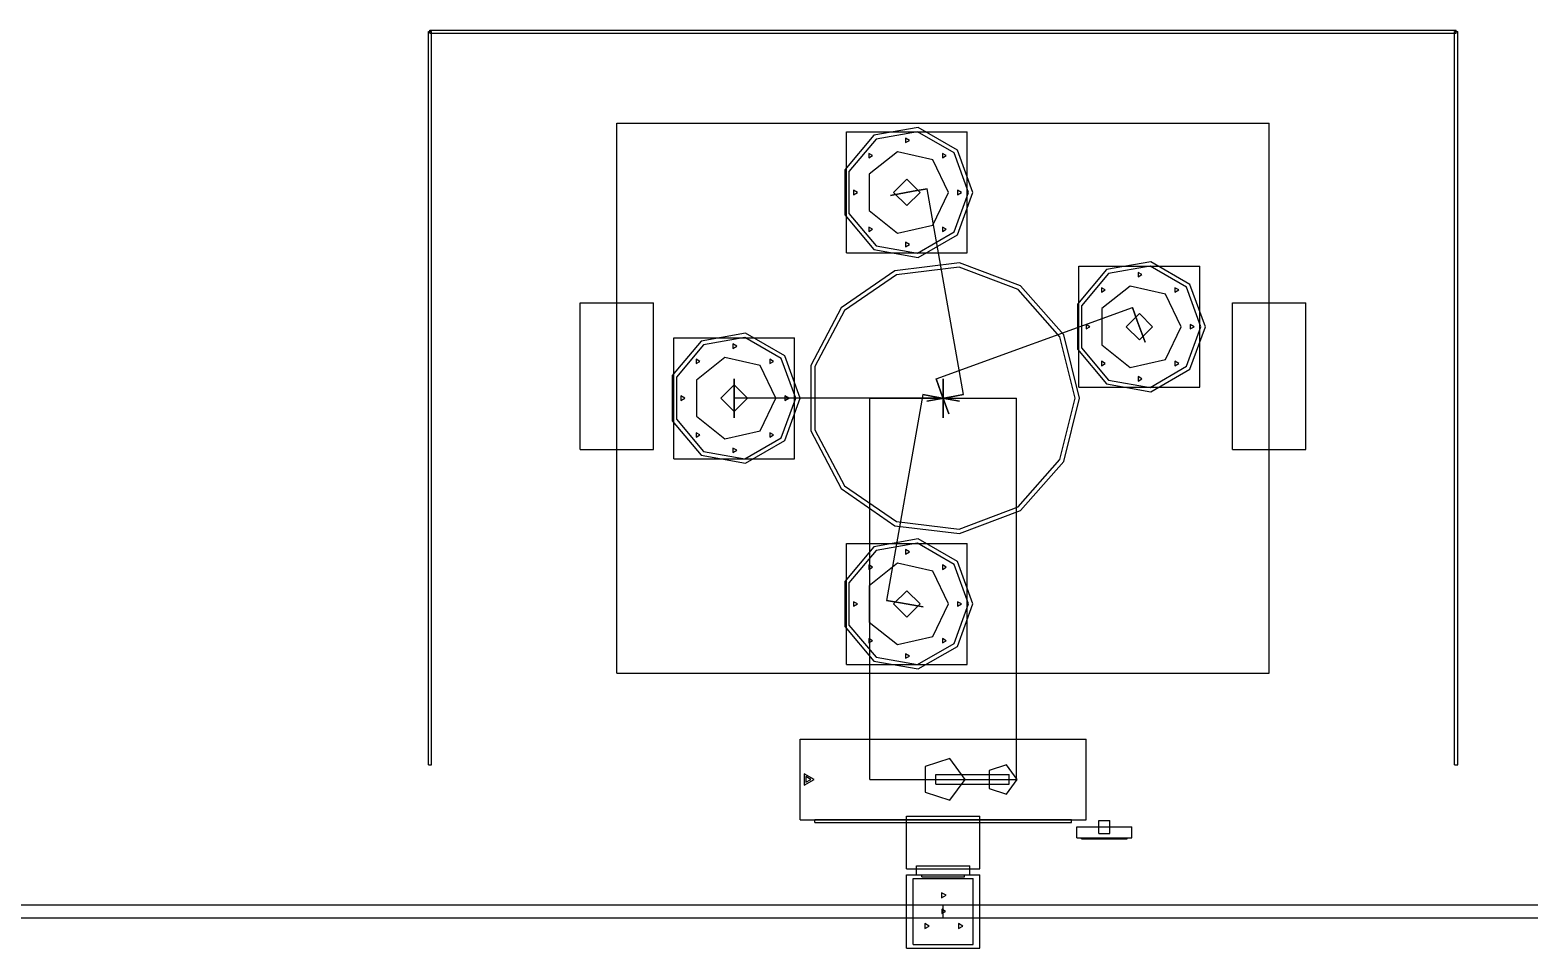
# Model space of a CAD drawing. Header units: millimetres. Extents: x 155910 to 349090, y -230090 to -203978.
# Drawn here: x 187543 to 207993, y -216500 to -203978 of the extents above; entities that cross this region are included whole.
import ezdxf

# ---------------------------------------------------------------- set-up
doc = ezdxf.new("R2010")
doc.units = ezdxf.units.MM

msp = doc.modelspace()

# ---------------------------------------------------------------- linework, layer by layer
at = {"layer": 'V6_FAB1_PORT_ETCH'}
for p, q in [((199500, -215420), (199500, -214700)), ((199500, -215420), (199500, -214700)), ((199500, -214700), (200500, -214700)), ((199500, -214700), (200500, -214700)), ((200500, -215420), (200500, -214700)), ((200500, -215420), (200500, -214700)), ((199500, -215420), (200500, -215420)), ((199500, -215420), (200500, -215420)), ((199500, -216500), (199500, -215500)), ((199500, -216500), (199500, -215500)), ((199500, -215500), (200500, -215500)), ((199500, -215500), (200500, -215500)), ((199635, -215500), (199635, -215380)), ((199635, -215500), (199635, -215380)), ((199635, -215380), (200365, -215380)), ((199635, -215380), (200365, -215380)), ((199635, -215500), (200365, -215500)), ((199635, -215500), (200365, -215500)), ((199710, -215527), (199710, -215503)), ((199710, -215527), (199710, -215503)), ((199710, -215503), (200290, -215503)), ((199710, -215503), (200290, -215503)), ((199710, -215527), (200290, -215527)), ((199710, -215527), (200290, -215527)), ((200290, -215527), (200290, -215503)), ((200290, -215527), (200290, -215503)), ((200365, -215500), (200365, -215380)), ((200365, -215500), (200365, -215380)), ((200500, -216500), (200500, -215500)), ((200500, -216500), (200500, -215500)), ((199590, -216450), (199590, -215550)), ((199590, -216450), (199590, -215550)), ((199590, -215550), (200410, -215550)), ((199590, -215550), (200410, -215550)), ((200410, -216450), (200410, -215550)), ((200410, -216450), (200410, -215550)), ((200040, -215780), (199980, -215745)), ((199980, -215745), (199980, -215815)), ((200040, -215780), (199980, -215745)), ((199980, -215745), (199980, -215815)), ((199980, -215815), (200040, -215780)), ((199980, -215815), (200040, -215780)), ((199810, -216200), (199750, -216165)), ((199750, -216165), (199750, -216235)), ((199810, -216200), (199750, -216165)), ((199750, -216165), (199750, -216235)), ((199750, -216235), (199810, -216200)), ((199750, -216235), (199810, -216200)), ((200270, -216200), (200210, -216165)), ((200210, -216165), (200210, -216235)), ((200270, -216200), (200210, -216165)), ((200210, -216165), (200210, -216235)), ((200210, -216235), (200270, -216200)), ((200210, -216235), (200270, -216200)), ((199500, -216500), (200500, -216500)), ((199500, -216500), (200500, -216500)), ((199590, -216450), (200410, -216450)), ((199590, -216450), (200410, -216450))]:
    msp.add_line(p, q, dxfattribs=at)
at = {"layer": 'V6_FAB1_RAIL_01'}
for p, q in [((178000, -215910), (200000, -215910)), ((178000, -215910), (200000, -215910)), ((200000, -216090), (200000, -215910)), ((200000, -216090), (200000, -215910)), ((200000, -216090), (200000, -215910)), ((200000, -216090), (200000, -215910)), ((200000, -215910), (222000, -215910)), ((200000, -215910), (222000, -215910)), ((178000, -216090), (200000, -216090)), ((178000, -216090), (200000, -216090)), ((200034, -216000), (199983, -215971)), ((199983, -215971), (199983, -216029)), ((200034, -216000), (199983, -215971)), ((199983, -215971), (199983, -216029)), ((199983, -216029), (200034, -216000)), ((199983, -216029), (200034, -216000)), ((200000, -216090), (222000, -216090)), ((200000, -216090), (222000, -216090))]:
    msp.add_line(p, q, dxfattribs=at)
at = {"layer": 'V6_FAB1_TOOL_ETCH'}
for p, q in [((192978, -214000), (192978, -204000)), ((192978, -214000), (192978, -204000)), ((192978, -204000), (193022, -204000)), ((192978, -204000), (193022, -204000)), ((193000, -204022), (193000, -203978)), ((193000, -204022), (193000, -203978)), ((193000, -203978), (207000, -203978)), ((193000, -203978), (207000, -203978)), ((193000, -204022), (207000, -204022)), ((193000, -204022), (207000, -204022)), ((193022, -214000), (193022, -204000)), ((193022, -214000), (193022, -204000)), ((206978, -214000), (206978, -204000)), ((206978, -214000), (206978, -204000)), ((206978, -204000), (207022, -204000)), ((206978, -204000), (207022, -204000)), ((207000, -204022), (207000, -203978)), ((207000, -204022), (207000, -203978)), ((207022, -214000), (207022, -204000)), ((207022, -214000), (207022, -204000)), ((195550, -212750), (195550, -205250)), ((195550, -212750), (195550, -205250)), ((195550, -205250), (204450, -205250)), ((195550, -205250), (204450, -205250)), ((199661, -205307), (199055, -205414)), ((199661, -205307), (199055, -205414)), ((200195, -205615), (199661, -205307)), ((200195, -205615), (199661, -205307)), ((204450, -212750), (204450, -205250)), ((204450, -212750), (204450, -205250)), ((199055, -205414), (198659, -205885)), ((199055, -205414), (198659, -205885)), ((198680, -207018), (198680, -205368)), ((198680, -207018), (198680, -205368)), ((198680, -205368), (200330, -205368)), ((198680, -205368), (200330, -205368)), ((199085, -205466), (198716, -205906)), ((199085, -205466), (198716, -205906)), ((199651, -205366), (199085, -205466)), ((199651, -205366), (199085, -205466)), ((199540, -205483), (199488, -205453)), ((199488, -205453), (199488, -205514)), ((199540, -205483), (199488, -205453)), ((199488, -205453), (199488, -205514)), ((199488, -205514), (199540, -205483)), ((199488, -205514), (199540, -205483)), ((200149, -205653), (199651, -205366)), ((200149, -205653), (199651, -205366)), ((200330, -207018), (200330, -205368)), ((200330, -207018), (200330, -205368)), ((199038, -205691), (198986, -205661)), ((198986, -205661), (198986, -205722)), ((199038, -205691), (198986, -205661)), ((198986, -205661), (198986, -205722)), ((198986, -205722), (199038, -205691)), ((198986, -205722), (199038, -205691)), ((199378, -205638), (198992, -205946)), ((199378, -205638), (198992, -205946)), ((199860, -205748), (199378, -205638)), ((199860, -205748), (199378, -205638)), ((200042, -205691), (199990, -205661)), ((199990, -205661), (199990, -205722)), ((200042, -205691), (199990, -205661)), ((199990, -205661), (199990, -205722)), ((199990, -205722), (200042, -205691)), ((199990, -205722), (200042, -205691)), ((200345, -206193), (200149, -205653)), ((200345, -206193), (200149, -205653)), ((200405, -206193), (200195, -205615)), ((200405, -206193), (200195, -205615)), ((198659, -205885), (198659, -206501)), ((198659, -205885), (198659, -206501)), ((198716, -205906), (198716, -206481)), ((198716, -205906), (198716, -206481)), ((200075, -206193), (199860, -205748)), ((200075, -206193), (199860, -205748)), ((198992, -205946), (198992, -206441)), ((198992, -205946), (198992, -206441)), ((199505, -206013), (199325, -206193)), ((199505, -206013), (199325, -206193)), ((199685, -206193), (199505, -206013)), ((199685, -206193), (199505, -206013)), ((198830, -206193), (198778, -206163)), ((198778, -206163), (198778, -206224)), ((198830, -206193), (198778, -206163)), ((198778, -206163), (198778, -206224)), ((198778, -206224), (198830, -206193)), ((198778, -206224), (198830, -206193)), ((199590, -206178), (199282, -206233)), ((199282, -206233), (199590, -206178)), ((199325, -206193), (199505, -206373)), ((199325, -206193), (199505, -206373)), ((199505, -206373), (199685, -206193)), ((199505, -206373), (199685, -206193)), ((199781, -206145), (199590, -206178)), ((199590, -206178), (199781, -206145)), ((200276, -208951), (199781, -206145)), ((199860, -206639), (200075, -206193)), ((199860, -206639), (200075, -206193)), ((200149, -206733), (200345, -206193)), ((200149, -206733), (200345, -206193)), ((200195, -206772), (200405, -206193)), ((200195, -206772), (200405, -206193)), ((200250, -206193), (200198, -206163)), ((200198, -206163), (200198, -206224)), ((200250, -206193), (200198, -206163)), ((200198, -206163), (200198, -206224)), ((200198, -206224), (200250, -206193)), ((200198, -206224), (200250, -206193)), ((198659, -206501), (199055, -206973)), ((198659, -206501), (199055, -206973)), ((198716, -206481), (199085, -206921)), ((198716, -206481), (199085, -206921)), ((198992, -206441), (199378, -206749)), ((198992, -206441), (199378, -206749)), ((199038, -206695), (198986, -206665)), ((198986, -206665), (198986, -206726)), ((199038, -206695), (198986, -206665)), ((198986, -206665), (198986, -206726)), ((198986, -206726), (199038, -206695)), ((198986, -206726), (199038, -206695)), ((199378, -206749), (199860, -206639)), ((199378, -206749), (199860, -206639)), ((199651, -207021), (200149, -206733)), ((199651, -207021), (200149, -206733)), ((200042, -206695), (199990, -206665)), ((199990, -206665), (199990, -206726)), ((200042, -206695), (199990, -206665)), ((199990, -206665), (199990, -206726)), ((199990, -206726), (200042, -206695)), ((199990, -206726), (200042, -206695)), ((199085, -206921), (199651, -207021)), ((199085, -206921), (199651, -207021)), ((199540, -206903), (199488, -206873)), ((199488, -206873), (199488, -206934)), ((199540, -206903), (199488, -206873)), ((199488, -206873), (199488, -206934)), ((199488, -206934), (199540, -206903)), ((199488, -206934), (199540, -206903)), ((199661, -207080), (200195, -206772)), ((199661, -207080), (200195, -206772)), ((198680, -207018), (200330, -207018)), ((198680, -207018), (200330, -207018)), ((199055, -206973), (199661, -207080)), ((199055, -206973), (199661, -207080)), ((200224, -207154), (199340, -207261)), ((200224, -207154), (199340, -207261)), ((201057, -207469), (200224, -207154)), ((201057, -207469), (200224, -207154)), ((202834, -207139), (202228, -207246)), ((202834, -207139), (202228, -207246)), ((203368, -207447), (202834, -207139)), ((203368, -207447), (202834, -207139)), ((199340, -207261), (198608, -207767)), ((199340, -207261), (198608, -207767)), ((199362, -207317), (198653, -207806)), ((199362, -207317), (198653, -207806)), ((200217, -207213), (199362, -207317)), ((200217, -207213), (199362, -207317)), ((201023, -207519), (200217, -207213)), ((201023, -207519), (200217, -207213)), ((202228, -207246), (201832, -207717)), ((202228, -207246), (201832, -207717)), ((201853, -208850), (201853, -207200)), ((201853, -208850), (201853, -207200)), ((201853, -207200), (203503, -207200)), ((201853, -207200), (203503, -207200)), ((202258, -207298), (201889, -207738)), ((202258, -207298), (201889, -207738)), ((202824, -207198), (202258, -207298)), ((202824, -207198), (202258, -207298)), ((202713, -207315), (202661, -207285)), ((202661, -207285), (202661, -207346)), ((202713, -207315), (202661, -207285)), ((202661, -207285), (202661, -207346)), ((202661, -207346), (202713, -207315)), ((202661, -207346), (202713, -207315)), ((203322, -207485), (202824, -207198)), ((203322, -207485), (202824, -207198)), ((203503, -208850), (203503, -207200)), ((203503, -208850), (203503, -207200)), ((201594, -208163), (201023, -207519)), ((201594, -208163), (201023, -207519)), ((201647, -208136), (201057, -207469)), ((201647, -208136), (201057, -207469)), ((202211, -207523), (202159, -207493)), ((202159, -207493), (202159, -207554)), ((202211, -207523), (202159, -207493)), ((202159, -207493), (202159, -207554)), ((202159, -207554), (202211, -207523)), ((202159, -207554), (202211, -207523)), ((202551, -207470), (202165, -207778)), ((202551, -207470), (202165, -207778)), ((203034, -207580), (202551, -207470)), ((203034, -207580), (202551, -207470)), ((203215, -207523), (203163, -207493)), ((203163, -207493), (203163, -207554)), ((203215, -207523), (203163, -207493)), ((203163, -207493), (203163, -207554)), ((203163, -207554), (203215, -207523)), ((203163, -207554), (203215, -207523)), ((203518, -208025), (203322, -207485)), ((203518, -208025), (203322, -207485)), ((203578, -208025), (203368, -207447)), ((203578, -208025), (203368, -207447)), ((195050, -209700), (195050, -207700)), ((195050, -209700), (195050, -207700)), ((195050, -207700), (196050, -207700)), ((195050, -207700), (196050, -207700)), ((196050, -209700), (196050, -207700)), ((196050, -209700), (196050, -207700)), ((198608, -207767), (198194, -208555)), ((198608, -207767), (198194, -208555)), ((199904, -208737), (202582, -207762)), ((201832, -207717), (201832, -208333)), ((201832, -207717), (201832, -208333)), ((201889, -207738), (201889, -208313)), ((201889, -207738), (201889, -208313)), ((202582, -207762), (202649, -207944)), ((202649, -207944), (202582, -207762)), ((203248, -208025), (203034, -207580)), ((203248, -208025), (203034, -207580)), ((203950, -209700), (203950, -207700)), ((203950, -209700), (203950, -207700)), ((203950, -207700), (204950, -207700)), ((203950, -207700), (204950, -207700)), ((204950, -209700), (204950, -207700)), ((204950, -209700), (204950, -207700)), ((198653, -207806), (198252, -208569)), ((198653, -207806), (198252, -208569)), ((202165, -207778), (202165, -208273)), ((202165, -207778), (202165, -208273)), ((202678, -207845), (202498, -208025)), ((202678, -207845), (202498, -208025)), ((202649, -207944), (202756, -208238)), ((202756, -208238), (202649, -207944)), ((202858, -208025), (202678, -207845)), ((202858, -208025), (202678, -207845)), ((196325, -209825), (196325, -208175)), ((196325, -209825), (196325, -208175)), ((196325, -208175), (197975, -208175)), ((196325, -208175), (197975, -208175)), ((197306, -208114), (196700, -208221)), ((197306, -208114), (196700, -208221)), ((197296, -208173), (196730, -208273)), ((197296, -208173), (196730, -208273)), ((197793, -208460), (197296, -208173)), ((197793, -208460), (197296, -208173)), ((197839, -208421), (197306, -208114)), ((197839, -208421), (197306, -208114)), ((197975, -209825), (197975, -208175)), ((197975, -209825), (197975, -208175)), ((201800, -209000), (201594, -208163)), ((201800, -209000), (201594, -208163)), ((201860, -209000), (201647, -208136)), ((201860, -209000), (201647, -208136)), ((202003, -208025), (201951, -207995)), ((201951, -207995), (201951, -208056)), ((202003, -208025), (201951, -207995)), ((201951, -207995), (201951, -208056)), ((201951, -208056), (202003, -208025)), ((201951, -208056), (202003, -208025)), ((202498, -208025), (202678, -208205)), ((202498, -208025), (202678, -208205)), ((202678, -208205), (202858, -208025)), ((202678, -208205), (202858, -208025)), ((203034, -208471), (203248, -208025)), ((203034, -208471), (203248, -208025)), ((203322, -208565), (203518, -208025)), ((203322, -208565), (203518, -208025)), ((203368, -208604), (203578, -208025)), ((203368, -208604), (203578, -208025)), ((203423, -208025), (203371, -207995)), ((203371, -207995), (203371, -208056)), ((203423, -208025), (203371, -207995)), ((203371, -207995), (203371, -208056)), ((203371, -208056), (203423, -208025)), ((203371, -208056), (203423, -208025)), ((196700, -208221), (196304, -208692)), ((196700, -208221), (196304, -208692)), ((196730, -208273), (196361, -208713)), ((196730, -208273), (196361, -208713)), ((197185, -208290), (197132, -208260)), ((197132, -208260), (197132, -208320)), ((197185, -208290), (197132, -208260)), ((197132, -208260), (197132, -208320)), ((197132, -208320), (197185, -208290)), ((197132, -208320), (197185, -208290)), ((201832, -208333), (202228, -208805)), ((201832, -208333), (202228, -208805)), ((201889, -208313), (202258, -208753)), ((201889, -208313), (202258, -208753)), ((202165, -208273), (202551, -208581)), ((202165, -208273), (202551, -208581)), ((196683, -208498), (196630, -208468)), ((196630, -208468), (196630, -208528)), ((196683, -208498), (196630, -208468)), ((196630, -208468), (196630, -208528)), ((196630, -208528), (196683, -208498)), ((196630, -208528), (196683, -208498)), ((197023, -208444), (196636, -208753)), ((197023, -208444), (196636, -208753)), ((197505, -208554), (197023, -208444)), ((197505, -208554), (197023, -208444)), ((197720, -209000), (197505, -208554)), ((197720, -209000), (197505, -208554)), ((197687, -208498), (197635, -208468)), ((197635, -208468), (197635, -208528)), ((197687, -208498), (197635, -208468)), ((197635, -208468), (197635, -208528)), ((197635, -208528), (197687, -208498)), ((197635, -208528), (197687, -208498)), ((197990, -209000), (197793, -208460)), ((197990, -209000), (197793, -208460)), ((198050, -209000), (197839, -208421)), ((198050, -209000), (197839, -208421)), ((198194, -208555), (198194, -209445)), ((198194, -208555), (198194, -209445)), ((198252, -208569), (198252, -209431)), ((198252, -208569), (198252, -209431)), ((202211, -208527), (202159, -208497)), ((202159, -208497), (202159, -208558)), ((202211, -208527), (202159, -208497)), ((202159, -208497), (202159, -208558)), ((202159, -208558), (202211, -208527)), ((202159, -208558), (202211, -208527)), ((202551, -208581), (203034, -208471)), ((202551, -208581), (203034, -208471)), ((202824, -208852), (203322, -208565)), ((202824, -208852), (203322, -208565)), ((203215, -208527), (203163, -208497)), ((203163, -208497), (203163, -208558)), ((203215, -208527), (203163, -208497)), ((203163, -208497), (203163, -208558)), ((203163, -208558), (203215, -208527)), ((203163, -208558), (203215, -208527)), ((196304, -208692), (196304, -209308)), ((196304, -208692), (196304, -209308)), ((196361, -208713), (196361, -209287)), ((196361, -208713), (196361, -209287)), ((196636, -208753), (196636, -209247)), ((196636, -208753), (196636, -209247)), ((197150, -208835), (197150, -208734)), ((197150, -208734), (197150, -209000)), ((199904, -208737), (199970, -208919)), ((199970, -208919), (199904, -208737)), ((200000, -208835), (200000, -208734)), ((200000, -208734), (200000, -209000)), ((202258, -208753), (202824, -208852)), ((202258, -208753), (202824, -208852)), ((202713, -208735), (202661, -208705)), ((202661, -208705), (202661, -208766)), ((202713, -208735), (202661, -208705)), ((202661, -208705), (202661, -208766)), ((202661, -208766), (202713, -208735)), ((202661, -208766), (202713, -208735)), ((202834, -208912), (203368, -208604)), ((202834, -208912), (203368, -208604)), ((196475, -209000), (196422, -208970)), ((196422, -208970), (196422, -209030)), ((196475, -209000), (196422, -208970)), ((196422, -208970), (196422, -209030)), ((197150, -208820), (196970, -209000)), ((197150, -208820), (196970, -209000)), ((197330, -209000), (197150, -208820)), ((197330, -209000), (197150, -208820)), ((197150, -209165), (197150, -208835)), ((197895, -209000), (197842, -208970)), ((197842, -208970), (197842, -209030)), ((197895, -209000), (197842, -208970)), ((197842, -208970), (197842, -209030)), ((199724, -208951), (199229, -211758)), ((199724, -208951), (199915, -208985)), ((199915, -208985), (199724, -208951)), ((200085, -208985), (199777, -209039)), ((199777, -209039), (200085, -208985)), ((199915, -208985), (200223, -209039)), ((200223, -209039), (199915, -208985)), ((199970, -208919), (200077, -209213)), ((200077, -209213), (199970, -208919)), ((200000, -209165), (200000, -208835)), ((200276, -208951), (200085, -208985)), ((200085, -208985), (200276, -208951)), ((201853, -208850), (203503, -208850)), ((201853, -208850), (203503, -208850)), ((202228, -208805), (202834, -208912)), ((202228, -208805), (202834, -208912)), ((196422, -209030), (196475, -209000)), ((196422, -209030), (196475, -209000)), ((196970, -209000), (197150, -209180)), ((196970, -209000), (197150, -209180)), ((197150, -209180), (197330, -209000)), ((197150, -209180), (197330, -209000)), ((197150, -209000), (197150, -209266)), ((200000, -209000), (197150, -209000)), ((197150, -209266), (197150, -209165)), ((197505, -209446), (197720, -209000)), ((197505, -209446), (197720, -209000)), ((197793, -209540), (197990, -209000)), ((197793, -209540), (197990, -209000)), ((197839, -209579), (198050, -209000)), ((197839, -209579), (198050, -209000)), ((197842, -209030), (197895, -209000)), ((197842, -209030), (197895, -209000)), ((199000, -214200), (199000, -209000)), ((199000, -214200), (199000, -209000)), ((199000, -209000), (201000, -209000)), ((199000, -209000), (201000, -209000)), ((200000, -209000), (200000, -209266)), ((200000, -209266), (200000, -209165)), ((201000, -214200), (201000, -209000)), ((201000, -214200), (201000, -209000)), ((201594, -209837), (201800, -209000)), ((201594, -209837), (201800, -209000)), ((201647, -209864), (201860, -209000)), ((201647, -209864), (201860, -209000)), ((196304, -209308), (196700, -209779)), ((196304, -209308), (196700, -209779)), ((196361, -209287), (196730, -209727)), ((196361, -209287), (196730, -209727)), ((196636, -209247), (197023, -209556)), ((196636, -209247), (197023, -209556)), ((196683, -209502), (196630, -209472)), ((196630, -209472), (196630, -209532)), ((196683, -209502), (196630, -209472)), ((196630, -209472), (196630, -209532)), ((196630, -209532), (196683, -209502)), ((196630, -209532), (196683, -209502)), ((197023, -209556), (197505, -209446)), ((197023, -209556), (197505, -209446)), ((197296, -209827), (197793, -209540)), ((197296, -209827), (197793, -209540)), ((197306, -209886), (197839, -209579)), ((197306, -209886), (197839, -209579)), ((197687, -209502), (197635, -209472)), ((197635, -209472), (197635, -209532)), ((197687, -209502), (197635, -209472)), ((197635, -209472), (197635, -209532)), ((197635, -209532), (197687, -209502)), ((197635, -209532), (197687, -209502)), ((198194, -209445), (198608, -210233)), ((198194, -209445), (198608, -210233)), ((198252, -209431), (198653, -210194)), ((198252, -209431), (198653, -210194)), ((195050, -209700), (196050, -209700)), ((195050, -209700), (196050, -209700)), ((196700, -209779), (197306, -209886)), ((196700, -209779), (197306, -209886)), ((196730, -209727), (197296, -209827)), ((196730, -209727), (197296, -209827)), ((197185, -209710), (197132, -209680)), ((197132, -209680), (197132, -209740)), ((197185, -209710), (197132, -209680)), ((197132, -209680), (197132, -209740)), ((197132, -209740), (197185, -209710)), ((197132, -209740), (197185, -209710)), ((203950, -209700), (204950, -209700)), ((203950, -209700), (204950, -209700)), ((196325, -209825), (197975, -209825)), ((196325, -209825), (197975, -209825)), ((201023, -210481), (201594, -209837)), ((201023, -210481), (201594, -209837)), ((201057, -210531), (201647, -209864)), ((201057, -210531), (201647, -209864)), ((198653, -210194), (199362, -210683)), ((198653, -210194), (199362, -210683)), ((198608, -210233), (199340, -210739)), ((198608, -210233), (199340, -210739)), ((200217, -210787), (201023, -210481)), ((200217, -210787), (201023, -210481)), ((200224, -210846), (201057, -210531)), ((200224, -210846), (201057, -210531)), ((199340, -210739), (200224, -210846)), ((199340, -210739), (200224, -210846)), ((199362, -210683), (200217, -210787)), ((199362, -210683), (200217, -210787)), ((199055, -211027), (198659, -211499)), ((199055, -211027), (198659, -211499)), ((198680, -212632), (198680, -210982)), ((198680, -212632), (198680, -210982)), ((198680, -210982), (200330, -210982)), ((198680, -210982), (200330, -210982)), ((199661, -210920), (199055, -211027)), ((199661, -210920), (199055, -211027)), ((199651, -210979), (199085, -211079)), ((199651, -210979), (199085, -211079)), ((200149, -211267), (199651, -210979)), ((200149, -211267), (199651, -210979)), ((200195, -211228), (199661, -210920)), ((200195, -211228), (199661, -210920)), ((200330, -212632), (200330, -210982)), ((200330, -212632), (200330, -210982)), ((199085, -211079), (198716, -211519)), ((199085, -211079), (198716, -211519)), ((199540, -211097), (199488, -211066)), ((199488, -211066), (199488, -211127)), ((199540, -211097), (199488, -211066)), ((199488, -211066), (199488, -211127)), ((199488, -211127), (199540, -211097)), ((199488, -211127), (199540, -211097)), ((200405, -211807), (200195, -211228)), ((200405, -211807), (200195, -211228)), ((199038, -211305), (198986, -211274)), ((198986, -211274), (198986, -211335)), ((199038, -211305), (198986, -211274)), ((198986, -211274), (198986, -211335)), ((198986, -211335), (199038, -211305)), ((198986, -211335), (199038, -211305)), ((199378, -211251), (198992, -211559)), ((199378, -211251), (198992, -211559)), ((199860, -211361), (199378, -211251)), ((199860, -211361), (199378, -211251)), ((200075, -211807), (199860, -211361)), ((200075, -211807), (199860, -211361)), ((200042, -211305), (199990, -211274)), ((199990, -211274), (199990, -211335)), ((200042, -211305), (199990, -211274)), ((199990, -211274), (199990, -211335)), ((199990, -211335), (200042, -211305)), ((199990, -211335), (200042, -211305)), ((200345, -211807), (200149, -211267)), ((200345, -211807), (200149, -211267)), ((198659, -211499), (198659, -212115)), ((198659, -211499), (198659, -212115)), ((198716, -211519), (198716, -212094)), ((198716, -211519), (198716, -212094)), ((198992, -211559), (198992, -212054)), ((198992, -211559), (198992, -212054)), ((199505, -211627), (199325, -211807)), ((199505, -211627), (199325, -211807)), ((199685, -211807), (199505, -211627)), ((199685, -211807), (199505, -211627)), ((198830, -211807), (198778, -211776)), ((198778, -211776), (198778, -211837)), ((198830, -211807), (198778, -211776)), ((198778, -211776), (198778, -211837)), ((198778, -211837), (198830, -211807)), ((198778, -211837), (198830, -211807)), ((199229, -211758), (199420, -211792)), ((199420, -211792), (199229, -211758)), ((199325, -211807), (199505, -211987)), ((199325, -211807), (199505, -211987)), ((199420, -211792), (199728, -211846)), ((199728, -211846), (199420, -211792)), ((199505, -211987), (199685, -211807)), ((199505, -211987), (199685, -211807)), ((199860, -212252), (200075, -211807)), ((199860, -212252), (200075, -211807)), ((200149, -212347), (200345, -211807)), ((200149, -212347), (200345, -211807)), ((200195, -212385), (200405, -211807)), ((200195, -212385), (200405, -211807)), ((200250, -211807), (200198, -211776)), ((200198, -211776), (200198, -211837)), ((200250, -211807), (200198, -211776)), ((200198, -211776), (200198, -211837)), ((200198, -211837), (200250, -211807)), ((200198, -211837), (200250, -211807)), ((198992, -212054), (199378, -212362)), ((198992, -212054), (199378, -212362)), ((198659, -212115), (199055, -212586)), ((198659, -212115), (199055, -212586)), ((198716, -212094), (199085, -212534)), ((198716, -212094), (199085, -212534)), ((199378, -212362), (199860, -212252)), ((199378, -212362), (199860, -212252)), ((199038, -212309), (198986, -212278)), ((198986, -212278), (198986, -212339)), ((199038, -212309), (198986, -212278)), ((198986, -212278), (198986, -212339)), ((198986, -212339), (199038, -212309)), ((198986, -212339), (199038, -212309)), ((199651, -212634), (200149, -212347)), ((199651, -212634), (200149, -212347)), ((199661, -212693), (200195, -212385)), ((199661, -212693), (200195, -212385)), ((200042, -212309), (199990, -212278)), ((199990, -212278), (199990, -212339)), ((200042, -212309), (199990, -212278)), ((199990, -212278), (199990, -212339)), ((199990, -212339), (200042, -212309)), ((199990, -212339), (200042, -212309)), ((198680, -212632), (200330, -212632)), ((198680, -212632), (200330, -212632)), ((199055, -212586), (199661, -212693)), ((199055, -212586), (199661, -212693)), ((199085, -212534), (199651, -212634)), ((199085, -212534), (199651, -212634)), ((199540, -212517), (199488, -212486)), ((199488, -212486), (199488, -212547)), ((199540, -212517), (199488, -212486)), ((199488, -212486), (199488, -212547)), ((199488, -212547), (199540, -212517)), ((199488, -212547), (199540, -212517)), ((195550, -212750), (204450, -212750)), ((195550, -212750), (204450, -212750)), ((198050, -214750), (198050, -213650)), ((198050, -214750), (198050, -213650)), ((198050, -213650), (201950, -213650)), ((198050, -213650), (201950, -213650)), ((201950, -214750), (201950, -213650)), ((201950, -214750), (201950, -213650)), ((192978, -214000), (193022, -214000)), ((192978, -214000), (193022, -214000)), ((200093, -213915), (199757, -214024)), ((200093, -213915), (199757, -214024)), ((199757, -214024), (199757, -214376)), ((199757, -214024), (199757, -214376)), ((200300, -214200), (200093, -213915)), ((200300, -214200), (200093, -213915)), ((200865, -214000), (200630, -214077)), ((200865, -214000), (200630, -214077)), ((200630, -214077), (200630, -214323)), ((200630, -214077), (200630, -214323)), ((201010, -214200), (200865, -214000)), ((201010, -214200), (200865, -214000)), ((206978, -214000), (207022, -214000)), ((206978, -214000), (207022, -214000)), ((198240, -214200), (198105, -214122)), ((198105, -214122), (198105, -214278)), ((198240, -214200), (198105, -214122)), ((198105, -214122), (198105, -214278)), ((198240, -214200), (198105, -214122)), ((198105, -214122), (198105, -214278)), ((198240, -214200), (198105, -214122)), ((198105, -214122), (198105, -214278)), ((198240, -214200), (198105, -214122)), ((198105, -214122), (198105, -214278)), ((198240, -214200), (198105, -214122)), ((198105, -214122), (198105, -214278)), ((198105, -214278), (198240, -214200)), ((198105, -214278), (198240, -214200)), ((198105, -214278), (198240, -214200)), ((198105, -214278), (198240, -214200)), ((198105, -214278), (198240, -214200)), ((198105, -214278), (198240, -214200)), ((198195, -214200), (198128, -214161)), ((198128, -214161), (198128, -214239)), ((198195, -214200), (198128, -214161)), ((198128, -214161), (198128, -214239)), ((198128, -214239), (198195, -214200)), ((198128, -214239), (198195, -214200)), ((199000, -214200), (201000, -214200)), ((199000, -214200), (201000, -214200)), ((199900, -214265), (199900, -214135)), ((199900, -214265), (199900, -214135)), ((199900, -214135), (200900, -214135)), ((199900, -214135), (200900, -214135)), ((199900, -214265), (200900, -214265)), ((199900, -214265), (200900, -214265)), ((200093, -214485), (200300, -214200)), ((200093, -214485), (200300, -214200)), ((200865, -214400), (201010, -214200)), ((200865, -214400), (201010, -214200)), ((200900, -214265), (200900, -214135)), ((200900, -214265), (200900, -214135)), ((199757, -214376), (200093, -214485)), ((199757, -214376), (200093, -214485)), ((200630, -214323), (200865, -214400)), ((200630, -214323), (200865, -214400)), ((198050, -214750), (201950, -214750)), ((198050, -214750), (201950, -214750)), ((198250, -214788), (198250, -214748)), ((198250, -214788), (198250, -214748)), ((198250, -214748), (201750, -214748)), ((198250, -214748), (201750, -214748)), ((198250, -214788), (201750, -214788)), ((198250, -214788), (201750, -214788)), ((201750, -214788), (201750, -214748)), ((201750, -214788), (201750, -214748)), ((201825, -214995), (201825, -214845)), ((201825, -214995), (201825, -214845)), ((201825, -214845), (202575, -214845)), ((201825, -214845), (202575, -214845)), ((202125, -214940), (202125, -214760)), ((202125, -214940), (202125, -214760)), ((202125, -214760), (202275, -214760)), ((202125, -214760), (202275, -214760)), ((202275, -214940), (202275, -214760)), ((202275, -214940), (202275, -214760)), ((202575, -214995), (202575, -214845)), ((202575, -214995), (202575, -214845)), ((201825, -214995), (202575, -214995)), ((201825, -214995), (202575, -214995)), ((201890, -215011), (201890, -214999)), ((201890, -215011), (201890, -214999)), ((201890, -214999), (202510, -214999)), ((201890, -214999), (202510, -214999)), ((201890, -215011), (202510, -215011)), ((201890, -215011), (202510, -215011)), ((202125, -214940), (202275, -214940)), ((202125, -214940), (202275, -214940)), ((202510, -215011), (202510, -214999)), ((202510, -215011), (202510, -214999))]:
    msp.add_line(p, q, dxfattribs=at)

doc.saveas('drawing.dxf')
